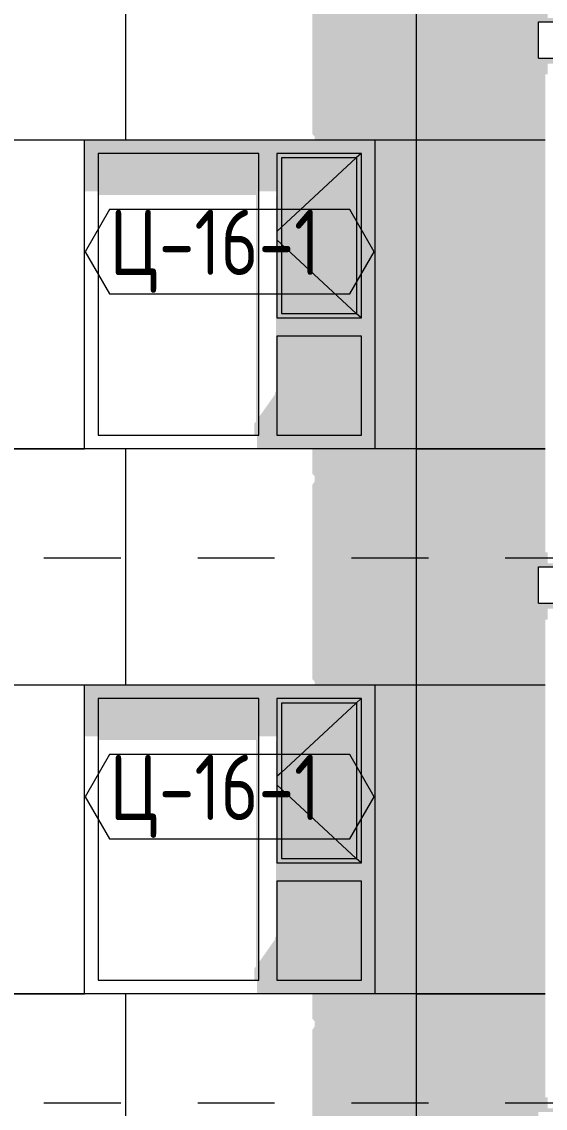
# Model space of a CAD drawing. Header units: millimetres. Extents: x 18162 to 7085488, y 72188 to 247925.
# Drawn here: x 5823964 to 5826846, y 136354 to 142334 of the extents above; entities that cross this region are included whole.
import ezdxf

# ---------------------------------------------------------------- set-up
doc = ezdxf.new("R2010")
doc.units = ezdxf.units.MM
doc.header["$MEASUREMENT"] = 0
doc.linetypes.add('Dashed', pattern=[423.333333, 211.666667, -211.666667])
doc.layers.add('Archicad Windows', color=7, linetype='Continuous')
doc.layers.add('Structural - Bearing', color=7, linetype='Continuous')
doc.styles.add('GENERATED_STYLE_3', font='', dxfattribs={"width": 0.8})
doc.styles.get('GENERATED_STYLE_3').set_extended_font_data('ISOCPEUR MON')
doc.dimstyles.new('GENERATED_STYLE__19', dxfattribs={"dimtxt": 440.00001, "dimasz": 228, "dimexe": 0.18, "dimexo": 31028.935828, "dimgap": 0, "dimtad": 1, "dimdec": 0, "dimzin": 0, "dimdsep": 46, "dimtxsty": 'GENERATED_STYLE_3', "dimblk": 'ARROWHEAD_2', "dimblk1": 'ARROWHEAD_2', "dimblk2": 'ARROWHEAD_2', "dimcen": 0.09, "dimclrd": 13, "dimclre": 13, "dimclrt": 13, "dimadec": 0, "dimazin": 0, "dimtfac": 1, "dimtdec": 4, "dimtmove": 0, "dimatfit": 3, "dimfxl": 1, "dimtolj": 1, "dimtzin": 0, "dimarcsym": 0})
doc.dimstyles.new('GENERATED_STYLE__21', dxfattribs={"dimtxt": 440.00001, "dimasz": 228, "dimexe": 0.18, "dimexo": 31149.347984, "dimgap": 0, "dimtad": 1, "dimdec": 0, "dimzin": 0, "dimdsep": 46, "dimtxsty": 'GENERATED_STYLE_3', "dimblk": 'ARROWHEAD_2', "dimblk1": 'ARROWHEAD_2', "dimblk2": 'ARROWHEAD_2', "dimcen": 0.09, "dimclrd": 13, "dimclre": 13, "dimclrt": 13, "dimadec": 0, "dimazin": 0, "dimtfac": 1, "dimtdec": 4, "dimtmove": 0, "dimatfit": 3, "dimfxl": 1, "dimtolj": 1, "dimtzin": 0, "dimarcsym": 0})

# ---------------------------------------------------------------- blocks, each defined once
blk = doc.blocks.new('*X2387', base_point=(5785635.3, 106384.1))
at = {"layer": 'Structural - Bearing', "color": 8, "linetype": 'Continuous', "lineweight": 13}
for p, q in [((5824535.3, 139284.1), (5824535.3, 138684.1)), ((5826135.3, 139284.1), (5826135.3, 136984.1)), ((5822935.3, 138684.1), (5824035.3, 138684.1)), ((5824035.3, 138684.1), (5824308.8, 138684.1)), ((5825908.8, 138684.1), (5826135.3, 138684.1)), ((5826135.3, 138684.1), (5826846.4, 138684.1)), ((5822935.3, 136984.1), (5824035.3, 136984.1)), ((5824035.3, 136984.1), (5822935.3, 136984.1)), ((5824308.8, 136984.1), (5824035.3, 136984.1)), ((5824035.3, 136984.1), (5824308.8, 136984.1)), ((5824535.3, 136984.1), (5824535.3, 136384.1)), ((5826135.3, 136984.1), (5825908.8, 136984.1)), ((5826135.3, 136984.1), (5826846.4, 136984.1)), ((5826135.3, 136984.1), (5826135.3, 136384.1)), ((5826846.4, 136984.1), (5826135.3, 136984.1)), ((5824535.3, 136384.1), (5824535.3, 136284.1)), ((5826135.3, 136384.1), (5826135.3, 136284.1))]:
    blk.add_line(p, q, dxfattribs=at)
blk = doc.blocks.new('*X2397', base_point=(5785635.3, 106384.1))
at = {"layer": 'Structural - Bearing', "color": 8, "linetype": 'Continuous', "lineweight": 13}
for p, q in [((5824535.3, 142284.1), (5824535.3, 141684.1)), ((5826135.3, 142284.1), (5826135.3, 139984.1)), ((5822935.3, 141684.1), (5824035.3, 141684.1)), ((5824035.3, 141684.1), (5824308.8, 141684.1)), ((5825908.8, 141684.1), (5826135.3, 141684.1)), ((5826135.3, 141684.1), (5826846.4, 141684.1)), ((5822935.3, 139984.1), (5824035.3, 139984.1)), ((5824035.3, 139984.1), (5822935.3, 139984.1)), ((5824308.8, 139984.1), (5824035.3, 139984.1)), ((5824035.3, 139984.1), (5824308.8, 139984.1)), ((5824535.3, 139984.1), (5824535.3, 139384.1)), ((5826135.3, 139984.1), (5825908.8, 139984.1)), ((5826135.3, 139984.1), (5826846.4, 139984.1)), ((5826135.3, 139984.1), (5826135.3, 139384.1)), ((5826846.4, 139984.1), (5826135.3, 139984.1)), ((5824535.3, 139384.1), (5824535.3, 139284.1)), ((5826135.3, 139384.1), (5826135.3, 139284.1))]:
    blk.add_line(p, q, dxfattribs=at)
blk = doc.blocks.new('*X2407', base_point=(5785635.3, 106384.1))
at = {"layer": 'Structural - Bearing', "color": 8, "linetype": 'Continuous', "lineweight": 13}
for p, q in [((5824535.3, 142384.1), (5824535.3, 142284.1)), ((5826135.3, 142384.1), (5826135.3, 142284.1))]:
    blk.add_line(p, q, dxfattribs=at)
blk = doc.blocks.new('*D2612', base_point=(5785635.3, 106384.1))
at = {"color": 12, "linetype": 'Continuous', "lineweight": 35}
for p, q in [((5838328.4, 136420.7), (5838628.4, 136247.5)), ((5838328.4, 136220.7), (5838628.4, 136047.5))]:
    blk.add_line(p, q, dxfattribs=at)
at = {"color": 13, "linetype": 'Continuous', "lineweight": 13}
for p, q in [((5838703.4, 136334.1), (5837187.8, 136334.1)), ((5838478.4, 136134.1), (5838478.4, 136334.1)), ((5838703.4, 136134.1), (5837187.8, 136134.1))]:
    blk.add_line(p, q, dxfattribs=at)
blk = doc.blocks.new('ARROWHEAD_2')
at = {"color": 0, "linetype": 'Continuous', "lineweight": 0}
for p, q in [((-0.378, -0.655), (0.378, 0.655)), ((0, 0), (-1, 0))]:
    blk.add_line(p, q, dxfattribs=at)
blk = doc.blocks.new('*D2613', base_point=(5785635.3, 106384.1))
at = {"color": 12, "linetype": 'Continuous', "lineweight": 35}
for p, q in [((5838328.4, 139220.7), (5838628.4, 139047.5)), ((5838328.4, 136420.7), (5838628.4, 136247.5))]:
    blk.add_line(p, q, dxfattribs=at)
at = {"color": 13, "linetype": 'Continuous', "lineweight": 13}
for p, q in [((5838703.4, 139134.1), (5837187.8, 139134.1)), ((5838478.4, 136334.1), (5838478.4, 139134.1)), ((5838703.4, 136334.1), (5837187.8, 136334.1))]:
    blk.add_line(p, q, dxfattribs=at)
at = {"color": 13, "lineweight": 13, "char_height": 440, "attachment_point": 7, "rotation": 90, "style": 'GENERATED_STYLE_3'}
for s, insert in [('\\A1;{\\pql;\\fISOCPEUR MON|b0|i0|c0|p0;\\W0.800000;2,800}', (5838605.9, 137549.6)), ('\\A1;{\\pql;\\fISOCPEUR MON|b0|i0|c0|p0;\\W0.800000;200}', (5838518.1, 136420.8))]:
    blk.add_mtext(s, dxfattribs=dict(at, insert=insert))
blk = doc.blocks.new('*D2614', base_point=(5785635.3, 106384.1))
at = {"color": 12, "linetype": 'Continuous', "lineweight": 35}
for p, q in [((5838328.4, 139420.7), (5838628.4, 139247.5)), ((5838328.4, 139220.7), (5838628.4, 139047.5))]:
    blk.add_line(p, q, dxfattribs=at)
at = {"color": 13, "linetype": 'Continuous', "lineweight": 13}
for p, q in [((5838703.4, 139334.1), (5837187.8, 139334.1)), ((5838478.4, 139134.1), (5838478.4, 139334.1)), ((5838703.4, 139134.1), (5837187.8, 139134.1))]:
    blk.add_line(p, q, dxfattribs=at)
blk = doc.blocks.new('*D2615', base_point=(5785635.3, 106384.1))
at = {"color": 12, "linetype": 'Continuous', "lineweight": 35}
for p, q in [((5838328.4, 142220.7), (5838628.4, 142047.5)), ((5838328.4, 139420.7), (5838628.4, 139247.5))]:
    blk.add_line(p, q, dxfattribs=at)
at = {"color": 13, "linetype": 'Continuous', "lineweight": 13}
for p, q in [((5838703.4, 142134.1), (5837187.8, 142134.1)), ((5838478.4, 139334.1), (5838478.4, 142134.1)), ((5838703.4, 139334.1), (5837187.8, 139334.1))]:
    blk.add_line(p, q, dxfattribs=at)
at = {"color": 13, "lineweight": 13, "char_height": 440, "attachment_point": 7, "rotation": 90, "style": 'GENERATED_STYLE_3'}
for s, insert in [('\\A1;{\\pql;\\fISOCPEUR MON|b0|i0|c0|p0;\\W0.800000;2,800}', (5838605.9, 140549.6)), ('\\A1;{\\pql;\\fISOCPEUR MON|b0|i0|c0|p0;\\W0.800000;200}', (5838518.1, 139420.8))]:
    blk.add_mtext(s, dxfattribs=dict(at, insert=insert))
blk = doc.blocks.new('*D2616', base_point=(5785635.3, 106384.1))
at = {"color": 12, "linetype": 'Continuous', "lineweight": 35}
for p, q in [((5838328.4, 142420.7), (5838628.4, 142247.5)), ((5838328.4, 142220.7), (5838628.4, 142047.5))]:
    blk.add_line(p, q, dxfattribs=at)
at = {"color": 13, "linetype": 'Continuous', "lineweight": 13}
for p, q in [((5838703.4, 142334.1), (5837187.8, 142334.1)), ((5838478.4, 142134.1), (5838478.4, 142334.1)), ((5838703.4, 142134.1), (5837187.8, 142134.1))]:
    blk.add_line(p, q, dxfattribs=at)
blk = doc.blocks.new('*D2617', base_point=(5785635.3, 106384.1))
at = {"color": 12, "linetype": 'Continuous', "lineweight": 35}
for p, q in [((5838328.4, 145220.7), (5838628.4, 145047.5)), ((5838328.4, 142420.7), (5838628.4, 142247.5))]:
    blk.add_line(p, q, dxfattribs=at)
at = {"color": 13, "linetype": 'Continuous', "lineweight": 13}
for p, q in [((5838703.4, 145134.1), (5837187.8, 145134.1)), ((5838478.4, 142334.1), (5838478.4, 145134.1)), ((5838703.4, 142334.1), (5837187.8, 142334.1))]:
    blk.add_line(p, q, dxfattribs=at)
at = {"color": 13, "lineweight": 13, "char_height": 440, "attachment_point": 7, "rotation": 90, "style": 'GENERATED_STYLE_3'}
for s, insert in [('\\A1;{\\pql;\\fISOCPEUR MON|b0|i0|c0|p0;\\W0.800000;2,800}', (5838605.9, 143549.6)), ('\\A1;{\\pql;\\fISOCPEUR MON|b0|i0|c0|p0;\\W0.800000;200}', (5838518.1, 142420.8))]:
    blk.add_mtext(s, dxfattribs=dict(at, insert=insert))
blk = doc.blocks.new('Label_165_3', base_point=(5825108.8, 137834.1))
at = {"color": 13, "linetype": 'Continuous', "lineweight": 13, "flags": 128}
blk.add_lwpolyline([(5824313.7, 138068.3), (5824447.8, 137836.1), (5825769.9, 137836.1), (5825904, 138068.3), (5825769.9, 138300.6), (5824447.8, 138300.6)], close=True, dxfattribs=at)
at = {"color": 13, "lineweight": 13, "insert": (5824447.8, 138299.9), "char_height": 360, "attachment_point": 1, "style": 'GENERATED_STYLE_3'}
blk.add_mtext('\\A1;{\\pql;\\pt0,253000;\\fISOCPEUR MON|b0|i0|c0|p0;\\W0.800000;Ц-16-1\\fISOCPEUR MON|b0|i0|c0|p0;\\W0.800000;\\A1{\\H.66x;\\S^  ;}\\fISOCPEUR MON|b0|i0|c0|p0;\\W0.800000;\\fISOCPEUR MON|b0|i0|c0|p0;\\W0.800000;\\A1{\\H.66x;\\S^  ;}\\fISOCPEUR MON|b0|i0|c0|p0;\\W0.800000; \\fISOCPEUR MON|b0|i0|c0|p0;\\W0.800000;\\fISOCPEUR MON|b0|i0|c0|p0;\\W0.800000;\\fISOCPEUR MON|b0|i0|c0|p0;\\W0.800000;\\fISOCPEUR MON|b0|i0|c0|p0;\\W0.800000;\\fISOCPEUR MON|b0|i0|c0|p0;\\W0.800000;\\fISOCPEUR MON|b0|i0|c0|p0;\\W0.800000;\\fISOCPEUR MON|b0|i0|c0|p0;\\W0.800000;\\fISOCPEUR MON|b0|i0|c0|p0;\\W0.800000;\\fISOCPEUR MON|b0|i0|c0|p0;\\W0.800000;\\fISOCPEUR MON|b0|i0|c0|p0;\\W0.800000;\\fISOCPEUR MON|b0|i0|c0|p0;\\W0.800000;\\fISOCPEUR MON|b0|i0|c0|p0;\\W0.800000;\\fISOCPEUR MON|b0|i0|c0|p0;\\W0.800000;\\fISOCPEUR MON|b0|i0|c0|p0;\\W0.800000;\\fISOCPEUR MON|b0|i0|c0|p0;\\W0.800000;\\fISOCPEUR MON|b0|i0|c0|p0;\\W0.800000;\\fISOCPEUR MON|b0|i0|c0|p0;\\W0.800000;\\fISOCPEUR MON|b0|i0|c0|p0;\\W0.800000;\\fISOCPEUR MON|b0|i0|c0|p0;\\W0.800000;\\fISOCPEUR MON|b0|i0|c0|p0;\\W0.800000;\\fISOCPEUR MON|b0|i0|c0|p0;\\W0.800000;\\fISOCPEUR MON|b0|i0|c0|p0;\\W0.800000;\\fISOCPEUR MON|b0|i0|c0|p0;\\W0.800000;\\fISOCPEUR MON|b0|i0|c0|p0;\\W0.800000;\\fISOCPEUR MON|b0|i0|c0|p0;\\W0.800000;\\fISOCPEUR MON|b0|i0|c0|p0;\\W0.800000;\\fISOCPEUR MON|b0|i0|c0|p0;\\W0.800000;\\fISOCPEUR MON|b0|i0|c0|p0;\\W0.800000;\\fISOCPEUR MON|b0|i0|c0|p0;\\W0.800000;\\fISOCPEUR MON|b0|i0|c0|p0;\\W0.800000;\\fISOCPEUR MON|b0|i0|c0|p0;\\W0.800000;\\fISOCPEUR MON|b0|i0|c0|p0;\\W0.800000;\\fISOCPEUR MON|b0|i0|c0|p0;\\W0.800000;\\fISOCPEUR MON|b0|i0|c0|p0;\\W0.800000;\\fISOCPEUR MON|b0|i0|c0|p0;\\W0.800000;\\fISOCPEUR MON|b0|i0|c0|p0;\\W0.800000;\\fISOCPEUR MON|b0|i0|c0|p0;\\W0.800000;\\fISOCPEUR MON|b0|i0|c0|p0;\\W0.800000;\\fISOCPEUR MON|b0|i0|c0|p0;\\W0.800000;\\fISOCPEUR MON|b0|i0|c0|p0;\\W0.800000;\\fISOCPEUR MON|b0|i0|c0|p0;\\W0.800000;\\fISOCPEUR MON|b0|i0|c0|p0;\\W0.800000;\\fISOCPEUR MON|b0|i0|c0|p0;\\W0.800000;}', dxfattribs=at)
blk = doc.blocks.new('Label_170_3', base_point=(5825108.8, 140834.1))
at = {"color": 13, "linetype": 'Continuous', "lineweight": 13, "flags": 128}
blk.add_lwpolyline([(5824313.7, 141068.3), (5824447.8, 140836.1), (5825769.9, 140836.1), (5825904, 141068.3), (5825769.9, 141300.6), (5824447.8, 141300.6)], close=True, dxfattribs=at)
at = {"color": 13, "lineweight": 13, "insert": (5824447.8, 141299.9), "char_height": 360, "attachment_point": 1, "style": 'GENERATED_STYLE_3'}
blk.add_mtext('\\A1;{\\pql;\\pt0,253000;\\fISOCPEUR MON|b0|i0|c0|p0;\\W0.800000;Ц-16-1\\fISOCPEUR MON|b0|i0|c0|p0;\\W0.800000;\\A1{\\H.66x;\\S^  ;}\\fISOCPEUR MON|b0|i0|c0|p0;\\W0.800000;\\fISOCPEUR MON|b0|i0|c0|p0;\\W0.800000;\\A1{\\H.66x;\\S^  ;}\\fISOCPEUR MON|b0|i0|c0|p0;\\W0.800000; \\fISOCPEUR MON|b0|i0|c0|p0;\\W0.800000;\\fISOCPEUR MON|b0|i0|c0|p0;\\W0.800000;\\fISOCPEUR MON|b0|i0|c0|p0;\\W0.800000;\\fISOCPEUR MON|b0|i0|c0|p0;\\W0.800000;\\fISOCPEUR MON|b0|i0|c0|p0;\\W0.800000;\\fISOCPEUR MON|b0|i0|c0|p0;\\W0.800000;\\fISOCPEUR MON|b0|i0|c0|p0;\\W0.800000;\\fISOCPEUR MON|b0|i0|c0|p0;\\W0.800000;\\fISOCPEUR MON|b0|i0|c0|p0;\\W0.800000;\\fISOCPEUR MON|b0|i0|c0|p0;\\W0.800000;\\fISOCPEUR MON|b0|i0|c0|p0;\\W0.800000;\\fISOCPEUR MON|b0|i0|c0|p0;\\W0.800000;\\fISOCPEUR MON|b0|i0|c0|p0;\\W0.800000;\\fISOCPEUR MON|b0|i0|c0|p0;\\W0.800000;\\fISOCPEUR MON|b0|i0|c0|p0;\\W0.800000;\\fISOCPEUR MON|b0|i0|c0|p0;\\W0.800000;\\fISOCPEUR MON|b0|i0|c0|p0;\\W0.800000;\\fISOCPEUR MON|b0|i0|c0|p0;\\W0.800000;\\fISOCPEUR MON|b0|i0|c0|p0;\\W0.800000;\\fISOCPEUR MON|b0|i0|c0|p0;\\W0.800000;\\fISOCPEUR MON|b0|i0|c0|p0;\\W0.800000;\\fISOCPEUR MON|b0|i0|c0|p0;\\W0.800000;\\fISOCPEUR MON|b0|i0|c0|p0;\\W0.800000;\\fISOCPEUR MON|b0|i0|c0|p0;\\W0.800000;\\fISOCPEUR MON|b0|i0|c0|p0;\\W0.800000;\\fISOCPEUR MON|b0|i0|c0|p0;\\W0.800000;\\fISOCPEUR MON|b0|i0|c0|p0;\\W0.800000;\\fISOCPEUR MON|b0|i0|c0|p0;\\W0.800000;\\fISOCPEUR MON|b0|i0|c0|p0;\\W0.800000;\\fISOCPEUR MON|b0|i0|c0|p0;\\W0.800000;\\fISOCPEUR MON|b0|i0|c0|p0;\\W0.800000;\\fISOCPEUR MON|b0|i0|c0|p0;\\W0.800000;\\fISOCPEUR MON|b0|i0|c0|p0;\\W0.800000;\\fISOCPEUR MON|b0|i0|c0|p0;\\W0.800000;\\fISOCPEUR MON|b0|i0|c0|p0;\\W0.800000;\\fISOCPEUR MON|b0|i0|c0|p0;\\W0.800000;\\fISOCPEUR MON|b0|i0|c0|p0;\\W0.800000;\\fISOCPEUR MON|b0|i0|c0|p0;\\W0.800000;\\fISOCPEUR MON|b0|i0|c0|p0;\\W0.800000;\\fISOCPEUR MON|b0|i0|c0|p0;\\W0.800000;\\fISOCPEUR MON|b0|i0|c0|p0;\\W0.800000;\\fISOCPEUR MON|b0|i0|c0|p0;\\W0.800000;\\fISOCPEUR MON|b0|i0|c0|p0;\\W0.800000;}', dxfattribs=at)

msp = doc.modelspace()

# ---------------------------------------------------------------- hatches: boundary and pattern name
at = {"layer": 'Archicad Windows', "linetype": 'Continuous', "lineweight": 0}
for points in [[(5825268.8, 141609.1), (5825368.8, 141609.1), (5825833.8, 141609.1), (5825908.8, 141609.1), (5825908.8, 141684.1), (5824308.8, 141684.1), (5824308.8, 141609.1), (5824383.8, 141609.1)], [(5824383.8, 141609.1), (5824308.8, 141609.1), (5824308.8, 141401.2), (5824383.8, 141401.2)], [(5825268.8, 141609.1), (5824383.8, 141609.1), (5824383.8, 141380), (5825253.8, 141380), (5825253.8, 140135), (5825243.8, 140120.8), (5825243.8, 140059.1), (5825268.8, 140059.1)], [(5825268.8, 141401.2), (5825368.8, 141401.2), (5825368.8, 141609.1), (5825268.8, 141609.1)], [(5825833.8, 141609.1), (5825368.8, 141609.1), (5825368.8, 141584.1), (5825393.8, 141584.1), (5825808.8, 141584.1), (5825833.8, 141584.1)], [(5825833.8, 140704.1), (5825833.8, 140604.1), (5825833.8, 140059.1), (5825908.8, 140059.1), (5825908.8, 141609.1), (5825833.8, 141609.1)], [(5825393.8, 141584.1), (5825368.8, 141584.1), (5825368.8, 140729.1), (5825393.8, 140729.1)], [(5825808.8, 140729.1), (5825808.8, 141584.1), (5825393.8, 141584.1), (5825393.8, 140729.1)], [(5825808.8, 140729.1), (5825833.8, 140729.1), (5825833.8, 141584.1), (5825808.8, 141584.1)], [(5825358.8, 140283.5), (5825268.8, 140156.2), (5825268.8, 140059.1), (5825368.8, 140059.1), (5825368.8, 141379.8), (5825363.8, 141372.7), (5825363.8, 140299.8), (5825358.8, 140292.7)], [(5825393.8, 140729.1), (5825368.8, 140729.1), (5825368.8, 140704.1), (5825833.8, 140704.1), (5825833.8, 140729.1), (5825808.8, 140729.1)], [(5825833.8, 140604.1), (5825833.8, 140704.1), (5825368.8, 140704.1), (5825368.8, 140604.1)], [(5825833.8, 140059.1), (5825833.8, 140604.1), (5825368.8, 140604.1), (5825368.8, 140059.1)], [(5825908.8, 140059.1), (5825258.8, 140059.1), (5825258.8, 139984.1), (5825908.8, 139984.1)], [(5825268.8, 138609.1), (5825368.8, 138609.1), (5825833.8, 138609.1), (5825908.8, 138609.1), (5825908.8, 138684.1), (5824308.8, 138684.1), (5824308.8, 138609.1), (5824383.8, 138609.1)], [(5824383.8, 138609.1), (5824308.8, 138609.1), (5824308.8, 138401.2), (5824383.8, 138401.2)], [(5825268.8, 138609.1), (5824383.8, 138609.1), (5824383.8, 138380), (5825253.8, 138380), (5825253.8, 137135), (5825243.8, 137120.8), (5825243.8, 137059.1), (5825268.8, 137059.1)], [(5825368.8, 138609.1), (5825268.8, 138609.1), (5825268.8, 138401.2), (5825368.8, 138401.2)], [(5825833.8, 138609.1), (5825368.8, 138609.1), (5825368.8, 138584.1), (5825393.8, 138584.1), (5825808.8, 138584.1), (5825833.8, 138584.1)], [(5825393.8, 138584.1), (5825368.8, 138584.1), (5825368.8, 137729.1), (5825393.8, 137729.1)], [(5825808.8, 137729.1), (5825808.8, 138584.1), (5825393.8, 138584.1), (5825393.8, 137729.1)], [(5825808.8, 137729.1), (5825833.8, 137729.1), (5825833.8, 138584.1), (5825808.8, 138584.1)], [(5825833.8, 137704.1), (5825833.8, 137604.1), (5825833.8, 137059.1), (5825908.8, 137059.1), (5825908.8, 138609.1), (5825833.8, 138609.1)], [(5825358.8, 137283.5), (5825268.8, 137156.2), (5825268.8, 137059.1), (5825368.8, 137059.1), (5825368.8, 138379.8), (5825363.8, 138372.7), (5825363.8, 137299.8), (5825358.8, 137292.7)], [(5825393.8, 137729.1), (5825368.8, 137729.1), (5825368.8, 137704.1), (5825833.8, 137704.1), (5825833.8, 137729.1), (5825808.8, 137729.1)], [(5825833.8, 137604.1), (5825833.8, 137704.1), (5825368.8, 137704.1), (5825368.8, 137604.1)], [(5825833.8, 137059.1), (5825833.8, 137604.1), (5825368.8, 137604.1), (5825368.8, 137059.1)], [(5825908.8, 137059.1), (5825258.8, 137059.1), (5825258.8, 136984.1), (5825908.8, 136984.1)]]:
    msp.add_hatch(color=49, dxfattribs=at).paths.add_polyline_path(points)
at = {"layer": 'Structural - Bearing', "linetype": 'Continuous', "lineweight": 0}
for points in [[(5817058.8, 145104.1), (5820558.8, 145104.1), (5820558.8, 145044.1), (5820578.3, 145044.1), (5820578.3, 144964), (5825563.8, 144964), (5825563.8, 144715.6), (5825576.4, 144703), (5825576.4, 144684.1), (5825908.8, 144684.1), (5825908.8, 142984.1), (5825563.8, 142984.1), (5825563.8, 142845.6), (5825576.4, 142833), (5825576.4, 142803.4), (5825563.8, 142785.6), (5825563.8, 142284.1), (5826808.8, 142284.1), (5826808.8, 142334.1), (5830044.7, 142334.1), (5830058.8, 142354.1), (5826858.8, 142354.1), (5826858.8, 142414.1), (5826846.4, 142414.1), (5826846.4, 145044.1), (5826858.8, 145044.1), (5826858.8, 145104.1), (5830058.8, 145104.1), (5830058.8, 145044.1), (5830071.2, 145044.1), (5830071.2, 144964), (5832063.8, 144964), (5832063.8, 144715.6), (5832076.4, 144703), (5832076.4, 144684.1), (5832408.8, 144684.1), (5832408.8, 142984.1), (5832063.8, 142984.1), (5832063.8, 142845.6), (5832076.4, 142833), (5832076.4, 142803.4), (5832063.8, 142785.6), (5832063.8, 142284.1), (5833308.8, 142284.1), (5833308.8, 142334.1), (5836544.7, 142334.1), (5836558.8, 142354.1), (5833358.8, 142354.1), (5833358.8, 142414.1), (5833346.4, 142414.1), (5833346.4, 145044.1), (5833358.8, 145044.1), (5833358.8, 145104.1), (5836558.8, 145104.1), (5836558.8, 145044.1), (5836571.2, 145044.1), (5836571.2, 144964), (5836858.1, 144964), (5836858.8, 144964.9), (5836858.8, 145134.1), (5835838.8, 145134.1), (5822269.6, 145134.1), (5819816.7, 145134.1), (5817058.8, 145134.1)], [(5825563.8, 139785.6), (5825563.8, 139284.1), (5826808.8, 139284.1), (5826808.8, 139334.1), (5830044.7, 139334.1), (5830058.8, 139354.1), (5826858.8, 139354.1), (5826858.8, 139414.1), (5826846.4, 139414.1), (5826846.4, 142044.1), (5826858.8, 142044.1), (5826858.8, 142104.1), (5830058.8, 142104.1), (5830058.8, 142063.4), (5830108.8, 142134.1), (5826808.8, 142134.1), (5826808.8, 142284.1), (5825563.8, 142284.1), (5825563.8, 141715.6), (5825576.4, 141703), (5825576.4, 141684.1), (5825908.8, 141684.1), (5825908.8, 139984.1), (5825563.8, 139984.1), (5825563.8, 139845.6), (5825576.4, 139833), (5825576.4, 139803.4)], [(5825563.8, 138715.6), (5825576.4, 138703), (5825576.4, 138684.1), (5825908.8, 138684.1), (5825908.8, 136984.1), (5825563.8, 136984.1), (5825563.8, 136845.6), (5825576.4, 136833), (5825576.4, 136803.4), (5825563.8, 136785.6), (5825563.8, 136284.1), (5826808.8, 136284.1), (5826808.8, 136334.1), (5830044.7, 136334.1), (5830058.8, 136354.1), (5826858.8, 136354.1), (5826858.8, 136414.1), (5826846.4, 136414.1), (5826846.4, 139044.1), (5826858.8, 139044.1), (5826858.8, 139104.1), (5830058.8, 139104.1), (5830058.8, 139063.4), (5830108.8, 139134.1), (5826808.8, 139134.1), (5826808.8, 139284.1), (5825563.8, 139284.1)]]:
    msp.add_hatch(color=49, dxfattribs=at).paths.add_polyline_path(points)

# ---------------------------------------------------------------- linework, layer by layer
at = {"color": 8, "linetype": 'Dashed', "lineweight": 13, "ltscale": 2}
for p, q in [((5800379.4, 139384.1), (5841359.8, 139384.1)), ((5800379.4, 136384.1), (5841359.8, 136384.1))]:
    msp.add_line(p, q, dxfattribs=at)
at = {"layer": 'Archicad Windows', "color": 7, "linetype": 'Continuous', "lineweight": 13}
for p, q in [((5824308.8, 139984.1), (5824308.8, 141684.1)), ((5824308.8, 141684.1), (5825908.8, 141684.1)), ((5825908.8, 141684.1), (5825908.8, 139984.1)), ((5825908.8, 139984.1), (5824308.8, 139984.1)), ((5824308.8, 136984.1), (5824308.8, 138684.1)), ((5824308.8, 138684.1), (5825908.8, 138684.1)), ((5825908.8, 138684.1), (5825908.8, 136984.1)), ((5825908.8, 136984.1), (5824308.8, 136984.1))]:
    msp.add_line(p, q, dxfattribs=at)
at = {"layer": 'Archicad Windows', "color": 7, "linetype": 'Continuous', "lineweight": 9}
for p, q in [((5824383.8, 141609.1), (5824383.8, 140059.1)), ((5825268.8, 141609.1), (5824383.8, 141609.1)), ((5825268.8, 140059.1), (5825268.8, 141609.1)), ((5825368.8, 141609.1), (5825368.8, 140704.1)), ((5825833.8, 141609.1), (5825368.8, 141609.1)), ((5825831.9, 141609.1), (5825804.9, 141584.1)), ((5825833.8, 140704.1), (5825833.8, 141609.1)), ((5825393.8, 141584.1), (5825393.8, 140729.1)), ((5825808.8, 141584.1), (5825393.8, 141584.1)), ((5825804.9, 141584.1), (5825393.8, 141202.9)), ((5825808.8, 140729.1), (5825808.8, 141584.1)), ((5825393.8, 141202.9), (5825368.8, 141179.7)), ((5825393.8, 141110.2), (5825368.8, 141133.4)), ((5825804.9, 140729.1), (5825393.8, 141110.2)), ((5825393.8, 140729.1), (5825808.8, 140729.1)), ((5825831.9, 140704.1), (5825804.9, 140729.1)), ((5825368.8, 140704.1), (5825833.8, 140704.1)), ((5825368.8, 140604.1), (5825368.8, 140059.1)), ((5825833.8, 140604.1), (5825368.8, 140604.1)), ((5825833.8, 140059.1), (5825833.8, 140604.1)), ((5824383.8, 140059.1), (5825268.8, 140059.1)), ((5825368.8, 140059.1), (5825833.8, 140059.1)), ((5824383.8, 138609.1), (5824383.8, 137059.1)), ((5825268.8, 138609.1), (5824383.8, 138609.1)), ((5825268.8, 137059.1), (5825268.8, 138609.1)), ((5825368.8, 138609.1), (5825368.8, 137704.1)), ((5825833.8, 138609.1), (5825368.8, 138609.1)), ((5825393.8, 138584.1), (5825393.8, 137729.1)), ((5825808.8, 138584.1), (5825393.8, 138584.1)), ((5825804.9, 138584.1), (5825393.8, 138202.9)), ((5825831.9, 138609.1), (5825804.9, 138584.1)), ((5825808.8, 137729.1), (5825808.8, 138584.1)), ((5825833.8, 137704.1), (5825833.8, 138609.1)), ((5825393.8, 138202.9), (5825368.8, 138179.7)), ((5825393.8, 138110.2), (5825368.8, 138133.4)), ((5825804.9, 137729.1), (5825393.8, 138110.2)), ((5825393.8, 137729.1), (5825808.8, 137729.1)), ((5825831.9, 137704.1), (5825804.9, 137729.1)), ((5825368.8, 137704.1), (5825833.8, 137704.1)), ((5825368.8, 137604.1), (5825368.8, 137059.1)), ((5825833.8, 137604.1), (5825368.8, 137604.1)), ((5825833.8, 137059.1), (5825833.8, 137604.1)), ((5824383.8, 137059.1), (5825268.8, 137059.1)), ((5825368.8, 137059.1), (5825833.8, 137059.1))]:
    msp.add_line(p, q, dxfattribs=at)
at = {"layer": 'Structural - Bearing', "color": 7, "linetype": 'Continuous', "lineweight": 13}
for p, q in [((5826808.8, 142134.1), (5826808.8, 142334.1)), ((5826808.8, 142334.1), (5830108.8, 142334.1)), ((5826808.8, 142134.1), (5830108.8, 142134.1)), ((5826808.8, 139134.1), (5826808.8, 139334.1)), ((5826808.8, 139334.1), (5830108.8, 139334.1)), ((5826808.8, 139134.1), (5830108.8, 139134.1))]:
    msp.add_line(p, q, dxfattribs=at)

# ---------------------------------------------------------------- block references
at = {"color": 12, "linetype": 'Continuous', "lineweight": 13}
for name, p in [('Label_170_3', (5825108.8, 140834.1)), ('Label_165_3', (5825108.8, 137834.1))]:
    msp.add_blockref(name, p, dxfattribs=at)
at = {"layer": 'Structural - Bearing', "lineweight": 0}
for name in ['*X2407', '*X2397', '*X2387']:
    msp.add_blockref(name, (5785635.3, 106384.1), dxfattribs=at)

# ---------------------------------------------------------------- dimensions: what is measured, and where the dimension line sits
at = {"color": 13, "linetype": 'Continuous', "lineweight": 13}
for base, p1, p2, dimstyle, picture, middle in [((5838478.4, 145134.1), (5805483.8, 142334.1), (5805423.6, 145134.1), 'GENERATED_STYLE__21', '*D2617', (5838170.4, 144286.7)), ((5838478.4, 142334.1), (5805483.8, 142134.1), (5805483.8, 142334.1), 'GENERATED_STYLE__19', '*D2616', (5838170.4, 142923)), ((5838478.4, 142134.1), (5805483.8, 139334.1), (5805483.8, 142134.1), 'GENERATED_STYLE__19', '*D2615', (5838170.4, 141286.7)), ((5838478.4, 139334.1), (5805483.8, 139134.1), (5805483.8, 139334.1), 'GENERATED_STYLE__19', '*D2614', (5838170.4, 139923)), ((5838478.4, 139134.1), (5805483.8, 136334.1), (5805483.8, 139134.1), 'GENERATED_STYLE__19', '*D2613', (5838170.4, 138286.7)), ((5838478.4, 136334.1), (5805483.8, 136134.1), (5805483.8, 136334.1), 'GENERATED_STYLE__19', '*D2612', (5838170.4, 136923))]:
    dim = msp.add_linear_dim(base=base, p1=p1, p2=p2, angle=90, dimstyle=dimstyle, dxfattribs=at)
    dim.commit()
    dim.dimension.update_dxf_attribs({"geometry": picture, "text_midpoint": middle, "dimtype": 160, "text_rotation": 90})

doc.saveas('drawing.dxf')
